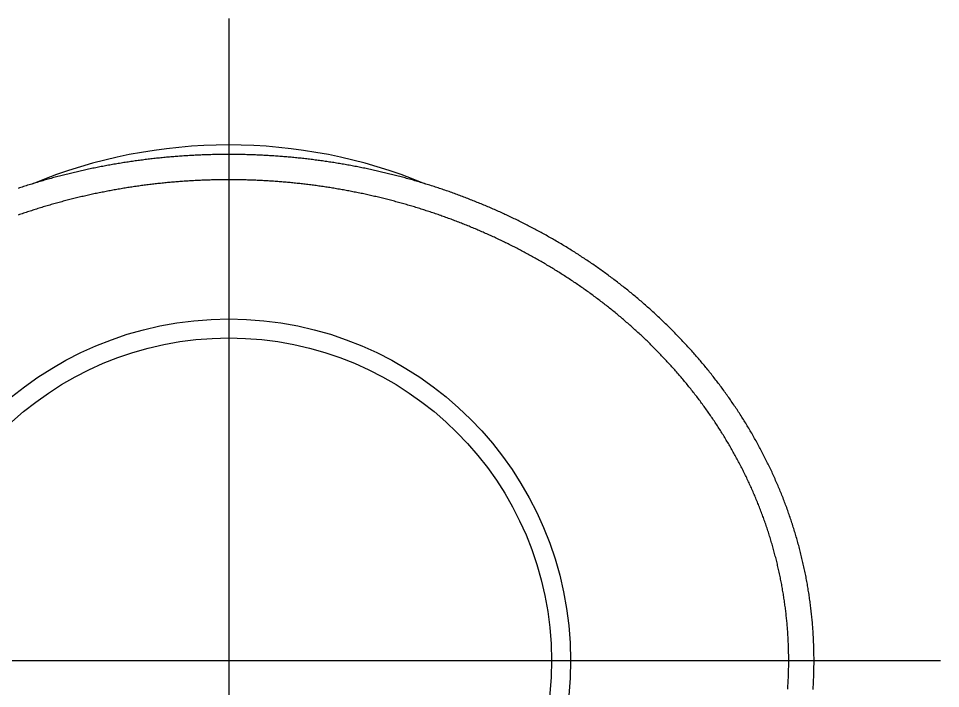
# Model space of a CAD drawing. Extents: x -15.1 to 71, y -18.2 to 60.5.
# Drawn here: x 56.4 to 70.98, y 49.86 to 60.45 of the extents above; entities that cross this region are included whole.
import ezdxf

# ---------------------------------------------------------------- set-up
doc = ezdxf.new("R2010")
doc.units = 0
doc.linetypes.add('CENTER', pattern=[50.8, 31.75, -6.35, 6.35, -6.35])
doc.layers.get('0').update_dxf_attribs({"linetype": 'CONTINUOUS'})
doc.layers.add('CENTER', color=1, linetype='CENTER')

msp = doc.modelspace()

# ---------------------------------------------------------------- linework, layer by layer
at = {"color": 7}
for points in [[(68.9607, 49.8423, 0), (68.9622, 49.8654, 0), (68.9636, 49.8886, 0), (68.965, 49.9118, 0), (68.9662, 49.9349, 0), (68.9674, 49.9581, 0), (68.9685, 49.9813, 0), (68.9696, 50.0045, 0), (68.9705, 50.0276, 0), (68.9714, 50.0508, 0), (68.9722, 50.074, 0), (68.9729, 50.0972, 0), (68.9735, 50.1204, 0), (68.9741, 50.1436, 0), (68.9746, 50.1668, 0), (68.975, 50.1899, 0), (68.9753, 50.2131, 0), (68.9756, 50.2363, 0), (68.9757, 50.2595, 0), (68.9758, 50.2827, 0), (68.9758, 50.3059, 0), (68.9758, 50.3291, 0), (68.9757, 50.3523, 0), (68.9754, 50.3754, 0), (68.9751, 50.3986, 0), (68.9748, 50.4218, 0), (68.9743, 50.445, 0), (68.9738, 50.4682, 0), (68.9732, 50.4913, 0), (68.9725, 50.5145, 0), (68.9718, 50.5377, 0), (68.9709, 50.5609, 0), (68.97, 50.584, 0), (68.969, 50.6072, 0), (68.968, 50.6304, 0), (68.9668, 50.6535, 0), (68.9656, 50.6767, 0), (68.9643, 50.6998, 0), (68.9629, 50.723, 0), (68.9614, 50.7461, 0), (68.9599, 50.7692, 0), (68.9583, 50.7924, 0), (68.9566, 50.8155, 0), (68.9549, 50.8386, 0), (68.953, 50.8618, 0), (68.9511, 50.8849, 0), (68.9491, 50.908, 0), (68.947, 50.9311, 0), (68.9449, 50.9542, 0), (68.9426, 50.9773, 0), (68.9403, 51.0004, 0), (68.938, 51.0234, 0), (68.9355, 51.0465, 0), (68.933, 51.0696, 0), (68.9303, 51.0926, 0), (68.9277, 51.1157, 0), (68.9249, 51.1387, 0), (68.922, 51.1618, 0), (68.9191, 51.1848, 0), (68.9161, 51.2078, 0), (68.913, 51.2308, 0), (68.9099, 51.2538, 0), (68.9067, 51.2768, 0), (68.9033, 51.2998, 0), (68.9, 51.3228, 0), (68.8965, 51.3457, 0), (68.893, 51.3687, 0), (68.8893, 51.3916, 0), (68.8856, 51.4146, 0), (68.8819, 51.4375, 0), (68.878, 51.4604, 0), (68.8741, 51.4833, 0), (68.8701, 51.5062, 0), (68.866, 51.5291, 0), (68.8619, 51.552, 0), (68.8576, 51.5748, 0), (68.8533, 51.5976, 0), (68.849, 51.6205, 0), (68.8445, 51.6433, 0), (68.84, 51.6661, 0), (68.8354, 51.6889, 0), (68.8307, 51.7116, 0), (68.8259, 51.7344, 0), (68.8211, 51.7572, 0), (68.8162, 51.7799, 0), (68.8112, 51.8026, 0), (68.8061, 51.8253, 0), (68.801, 51.848, 0), (68.7958, 51.8706, 0), (68.7905, 51.8933, 0), (68.7851, 51.9159, 0), (68.7797, 51.9385, 0), (68.7742, 51.9611, 0), (68.7686, 51.9837, 0), (68.763, 52.0063, 0), (68.7572, 52.0288, 0), (68.7514, 52.0514, 0), (68.7455, 52.0739, 0), (68.7396, 52.0964, 0), (68.7336, 52.1188, 0), (68.7275, 52.1413, 0), (68.7213, 52.1637, 0), (68.715, 52.1861, 0), (68.7087, 52.2085, 0), (68.7023, 52.2309, 0), (68.6959, 52.2533, 0), (68.6893, 52.2756, 0), (68.6827, 52.2979, 0), (68.676, 52.3202, 0), (68.6693, 52.3425, 0), (68.6624, 52.3647, 0), (68.6555, 52.3869, 0), (68.6486, 52.4092, 0), (68.6415, 52.4313, 0), (68.6344, 52.4535, 0), (68.6272, 52.4756, 0), (68.62, 52.4977, 0), (68.6126, 52.5198, 0), (68.6052, 52.5419, 0), (68.5977, 52.5639, 0), (68.5902, 52.5859, 0), (68.5826, 52.6079, 0), (68.5749, 52.6299, 0), (68.5671, 52.6518, 0), (68.5593, 52.6738, 0), (68.5514, 52.6956, 0), (68.5434, 52.7175, 0), (68.5354, 52.7393, 0), (68.5273, 52.7612, 0), (68.5191, 52.7829, 0), (68.5108, 52.8047, 0), (68.5025, 52.8264, 0), (68.4941, 52.8481, 0), (68.4856, 52.8698, 0), (68.4771, 52.8914, 0), (68.4685, 52.9131, 0), (68.4598, 52.9346, 0), (68.4511, 52.9562, 0), (68.4423, 52.9777, 0), (68.4334, 52.9992, 0), (68.4245, 53.0207, 0), (68.4155, 53.0421, 0), (68.4064, 53.0636, 0), (68.3972, 53.0849, 0), (68.388, 53.1063, 0), (68.3788, 53.1276, 0), (68.3694, 53.1489, 0), (68.36, 53.1702, 0), (68.3505, 53.1914, 0), (68.341, 53.2126, 0), (68.3314, 53.2338, 0), (68.3217, 53.2549, 0), (68.312, 53.276, 0), (68.3022, 53.2971, 0), (68.2923, 53.3181, 0), (68.2824, 53.3391, 0), (68.2724, 53.3601, 0), (68.2623, 53.381, 0), (68.2522, 53.4019, 0), (68.242, 53.4228, 0), (68.2317, 53.4436, 0), (68.2214, 53.4644, 0), (68.211, 53.4852, 0), (68.2006, 53.5059, 0), (68.1901, 53.5266, 0), (68.1795, 53.5473, 0), (68.1689, 53.5679, 0), (68.1582, 53.5885, 0), (68.1474, 53.6091, 0), (68.1366, 53.6296, 0), (68.1257, 53.6501, 0), (68.1148, 53.6705, 0), (68.1038, 53.691, 0), (68.0927, 53.7113, 0), (68.0816, 53.7317, 0), (68.0704, 53.752, 0), (68.0591, 53.7723, 0), (68.0478, 53.7925, 0), (68.0365, 53.8127, 0), (68.025, 53.8328, 0), (68.0135, 53.853, 0), (68.002, 53.873, 0), (67.9904, 53.8931, 0), (67.9787, 53.9131, 0), (67.967, 53.9331, 0), (67.9552, 53.953, 0), (67.9434, 53.9729, 0), (67.9315, 53.9927, 0), (67.9195, 54.0125, 0), (67.9075, 54.0323, 0), (67.8954, 54.052, 0), (67.8833, 54.0717, 0), (67.8711, 54.0913, 0), (67.8589, 54.1109, 0), (67.8466, 54.1305, 0), (67.8342, 54.15, 0), (67.8218, 54.1695, 0), (67.8094, 54.1889, 0), (67.7969, 54.2083, 0), (67.7843, 54.2277, 0), (67.7717, 54.247, 0), (67.759, 54.2663, 0), (67.7462, 54.2855, 0), (67.7334, 54.3047, 0), (67.7206, 54.3239, 0), (67.7077, 54.343, 0), (67.6947, 54.3621, 0), (67.6817, 54.3811, 0), (67.6687, 54.4001, 0), (67.6556, 54.419, 0), (67.6424, 54.4379, 0), (67.6292, 54.4568, 0), (67.6159, 54.4756, 0), (67.6026, 54.4944, 0), (67.5892, 54.5131, 0), (67.5758, 54.5318, 0), (67.5623, 54.5505, 0), (67.5487, 54.5691, 0), (67.5351, 54.5877, 0), (67.5215, 54.6062, 0), (67.5078, 54.6247, 0), (67.4941, 54.6431, 0), (67.4803, 54.6615, 0), (67.4664, 54.6799, 0), (67.4525, 54.6982, 0), (67.4386, 54.7165, 0), (67.4246, 54.7347, 0), (67.4105, 54.7529, 0), (67.3964, 54.7711, 0), (67.3823, 54.7892, 0), (67.3681, 54.8072, 0), (67.3538, 54.8253, 0), (67.3395, 54.8432, 0), (67.3251, 54.8612, 0), (67.3107, 54.8791, 0), (67.2963, 54.8969, 0), (67.2818, 54.9147, 0), (67.2673, 54.9325, 0), (67.2527, 54.9502, 0), (67.238, 54.9679, 0), (67.2233, 54.9855, 0), (67.2086, 55.0031, 0), (67.1938, 55.0207, 0), (67.1789, 55.0382, 0), (67.1641, 55.0556, 0), (67.1491, 55.0731, 0), (67.1341, 55.0904, 0), (67.1191, 55.1078, 0), (67.104, 55.1251, 0), (67.0889, 55.1423, 0), (67.0737, 55.1595, 0), (67.0585, 55.1767, 0), (67.0433, 55.1938, 0), (67.028, 55.2109, 0), (67.0126, 55.2279, 0), (66.9972, 55.2449, 0), (66.9818, 55.2618, 0), (66.9663, 55.2787, 0), (66.9507, 55.2956, 0), (66.9351, 55.3124, 0), (66.9195, 55.3292, 0), (66.9038, 55.3459, 0), (66.8881, 55.3626, 0), (66.8723, 55.3792, 0), (66.8565, 55.3958, 0), (66.8407, 55.4124, 0), (66.8248, 55.4289, 0), (66.8088, 55.4453, 0), (66.7928, 55.4617, 0), (66.7768, 55.4781, 0), (66.7607, 55.4945, 0), (66.7446, 55.5107, 0), (66.7285, 55.527, 0), (66.7122, 55.5432, 0), (66.696, 55.5593, 0), (66.6797, 55.5754, 0), (66.6634, 55.5915, 0), (66.647, 55.6075, 0), (66.6306, 55.6235, 0), (66.6141, 55.6394, 0), (66.5976, 55.6553, 0), (66.581, 55.6712, 0), (66.5644, 55.6869, 0), (66.5478, 55.7027, 0), (66.5311, 55.7184, 0), (66.5144, 55.7341, 0), (66.4977, 55.7497, 0), (66.4809, 55.7653, 0), (66.464, 55.7808, 0), (66.4471, 55.7963, 0), (66.4302, 55.8117, 0), (66.4133, 55.8271, 0), (66.3963, 55.8424, 0), (66.3792, 55.8577, 0), (66.3621, 55.873, 0), (66.345, 55.8882, 0), (66.3278, 55.9034, 0), (66.3106, 55.9185, 0), (66.2934, 55.9336, 0), (66.2761, 55.9486, 0), (66.2588, 55.9636, 0), (66.2414, 55.9785, 0), (66.224, 55.9934, 0), (66.2066, 56.0083, 0), (66.1891, 56.0231, 0), (66.1716, 56.0378, 0), (66.1541, 56.0525, 0), (66.1365, 56.0672, 0), (66.1189, 56.0818, 0), (66.1012, 56.0964, 0), (66.0835, 56.1109, 0), (66.0658, 56.1254, 0), (66.048, 56.1398, 0), (66.0302, 56.1542, 0), (66.0123, 56.1685, 0), (65.9944, 56.1828, 0), (65.9765, 56.1971, 0), (65.9585, 56.2113, 0), (65.9405, 56.2255, 0), (65.9225, 56.2396, 0), (65.9044, 56.2536, 0), (65.8863, 56.2676, 0), (65.8682, 56.2816, 0), (65.85, 56.2955, 0), (65.8318, 56.3094, 0), (65.8136, 56.3232, 0), (65.7953, 56.337, 0), (65.777, 56.3508, 0), (65.7586, 56.3644, 0), (65.7402, 56.3781, 0), (65.7218, 56.3917, 0), (65.7034, 56.4052, 0), (65.6849, 56.4187, 0), (65.6664, 56.4322, 0), (65.6478, 56.4456, 0), (65.6292, 56.459, 0), (65.6106, 56.4723, 0), (65.5919, 56.4855, 0), (65.5733, 56.4988, 0), (65.5545, 56.5119, 0), (65.5358, 56.525, 0), (65.517, 56.5381, 0), (65.4982, 56.5512, 0), (65.4793, 56.5641, 0), (65.4605, 56.5771, 0), (65.4415, 56.59, 0), (65.4226, 56.6028, 0), (65.4036, 56.6156, 0), (65.3846, 56.6283, 0), (65.3656, 56.641, 0), (65.3465, 56.6537, 0), (65.3274, 56.6663, 0), (65.3083, 56.6788, 0), (65.2891, 56.6913, 0), (65.27, 56.7038, 0), (65.2507, 56.7162, 0), (65.2315, 56.7286, 0), (65.2122, 56.7409, 0), (65.1929, 56.7532, 0), (65.1736, 56.7654, 0), (65.1542, 56.7775, 0), (65.1348, 56.7897, 0), (65.1154, 56.8017, 0), (65.096, 56.8138, 0), (65.0765, 56.8257, 0), (65.057, 56.8377, 0), (65.0374, 56.8496, 0), (65.0179, 56.8614, 0), (64.9983, 56.8732, 0), (64.9787, 56.8849, 0), (64.959, 56.8966, 0), (64.9394, 56.9082, 0), (64.9197, 56.9198, 0), (64.8999, 56.9314, 0), (64.8802, 56.9429, 0), (64.8604, 56.9543, 0), (64.8406, 56.9657, 0), (64.8208, 56.9771, 0), (64.8009, 56.9884, 0), (64.7811, 56.9996, 0), (64.7612, 57.0108, 0), (64.7412, 57.022, 0), (64.7213, 57.0331, 0), (64.7013, 57.0442, 0), (64.6813, 57.0552, 0), (64.6613, 57.0661, 0), (64.6412, 57.077, 0), (64.6211, 57.0879, 0), (64.601, 57.0987, 0), (64.5809, 57.1095, 0), (64.5607, 57.1202, 0), (64.5406, 57.1309, 0), (64.5204, 57.1415, 0), (64.5002, 57.152, 0), (64.4799, 57.1626, 0), (64.4597, 57.173, 0), (64.4394, 57.1834, 0), (64.4191, 57.1938, 0), (64.3987, 57.2041, 0), (64.3784, 57.2144, 0), (64.358, 57.2246, 0), (64.3376, 57.2348, 0), (64.3172, 57.2449, 0), (64.2968, 57.255, 0), (64.2763, 57.265, 0), (64.2558, 57.275, 0), (64.2353, 57.285, 0), (64.2148, 57.2948, 0), (64.1942, 57.3047, 0), (64.1737, 57.3145, 0), (64.1531, 57.3242, 0), (64.1325, 57.3339, 0), (64.1119, 57.3435, 0), (64.0912, 57.3531, 0), (64.0705, 57.3626, 0), (64.0499, 57.3721, 0), (64.0291, 57.3816, 0), (64.0084, 57.391, 0), (63.9877, 57.4003, 0), (63.9669, 57.4096, 0), (63.9461, 57.4189, 0), (63.9253, 57.4281, 0), (63.9045, 57.4372, 0), (63.8836, 57.4463, 0), (63.8628, 57.4554, 0), (63.8419, 57.4644, 0), (63.821, 57.4733, 0), (63.8001, 57.4822, 0), (63.7791, 57.4911, 0), (63.7581, 57.4999, 0), (63.7372, 57.5086, 0), (63.7162, 57.5174, 0), (63.6952, 57.526, 0), (63.6741, 57.5346, 0), (63.6531, 57.5432, 0), (63.632, 57.5517, 0), (63.6109, 57.5602, 0), (63.5898, 57.5686, 0), (63.5687, 57.577, 0), (63.5475, 57.5853, 0), (63.5264, 57.5936, 0), (63.5052, 57.6018, 0), (63.484, 57.61, 0), (63.4628, 57.6181, 0), (63.4416, 57.6262, 0), (63.4203, 57.6342, 0), (63.3991, 57.6422, 0), (63.3778, 57.6501, 0), (63.3565, 57.658, 0), (63.3352, 57.6659, 0), (63.3139, 57.6736, 0), (63.2925, 57.6814, 0), (63.2711, 57.6891, 0), (63.2498, 57.6967, 0), (63.2284, 57.7043, 0), (63.207, 57.7119, 0), (63.1855, 57.7194, 0), (63.1641, 57.7268, 0), (63.1427, 57.7342, 0), (63.1212, 57.7416, 0), (63.0997, 57.7489, 0), (63.0782, 57.7561, 0), (63.0567, 57.7633, 0), (63.0351, 57.7705, 0), (63.0136, 57.7776, 0), (62.992, 57.7847, 0), (62.9705, 57.7917, 0), (62.9489, 57.7987, 0), (62.9273, 57.8056, 0), (62.9056, 57.8125, 0), (62.884, 57.8193, 0), (62.8624, 57.8261, 0), (62.8407, 57.8328, 0), (62.819, 57.8395, 0), (62.7973, 57.8461, 0), (62.7756, 57.8527, 0), (62.7539, 57.8592, 0), (62.7322, 57.8657, 0), (62.7104, 57.8721, 0), (62.6887, 57.8785, 0), (62.6669, 57.8849, 0), (62.6451, 57.8912, 0), (62.6233, 57.8974, 0), (62.6015, 57.9036, 0), (62.5797, 57.9098, 0), (62.5578, 57.9159, 0), (62.536, 57.9219, 0), (62.5141, 57.9279, 0), (62.4922, 57.9339, 0), (62.4703, 57.9398, 0), (62.4484, 57.9456, 0), (62.4265, 57.9514, 0), (62.4046, 57.9572, 0), (62.3827, 57.9629, 0), (62.3607, 57.9686, 0), (62.3388, 57.9742, 0), (62.3168, 57.9798, 0), (62.2948, 57.9853, 0), (62.2728, 57.9908, 0), (62.2508, 57.9962, 0), (62.2288, 58.0016, 0), (62.2067, 58.0069, 0), (62.1847, 58.0122, 0), (62.1626, 58.0174, 0), (62.1406, 58.0226, 0), (62.1185, 58.0277, 0), (62.0964, 58.0328, 0), (62.0743, 58.0379, 0), (62.0522, 58.0429, 0), (62.0301, 58.0478, 0), (62.008, 58.0527, 0), (61.9858, 58.0576, 0), (61.9637, 58.0624, 0), (61.9415, 58.0671, 0), (61.9193, 58.0718, 0), (61.8972, 58.0765, 0), (61.875, 58.0811, 0), (61.8528, 58.0857, 0), (61.8306, 58.0902, 0), (61.8083, 58.0946, 0), (61.7861, 58.099, 0), (61.7639, 58.1034, 0), (61.7416, 58.1077, 0), (61.7194, 58.112, 0), (61.6971, 58.1162, 0), (61.6748, 58.1204, 0), (61.6526, 58.1245, 0), (61.6303, 58.1286, 0), (61.608, 58.1326, 0), (61.5857, 58.1366, 0), (61.5634, 58.1406, 0), (61.541, 58.1445, 0), (61.5187, 58.1483, 0), (61.4964, 58.1521, 0), (61.474, 58.1558, 0), (61.4517, 58.1595, 0), (61.4293, 58.1632, 0), (61.4069, 58.1668, 0), (61.3845, 58.1703, 0), (61.3621, 58.1738, 0), (61.3398, 58.1773, 0), (61.3174, 58.1807, 0), (61.2949, 58.1841, 0), (61.2725, 58.1874, 0), (61.2501, 58.1906, 0), (61.2277, 58.1939, 0), (61.2052, 58.197, 0), (61.1828, 58.2001, 0), (61.1603, 58.2032, 0), (61.1379, 58.2062, 0), (61.1154, 58.2092, 0), (61.093, 58.2121, 0), (61.0705, 58.215, 0), (61.048, 58.2179, 0), (61.0255, 58.2206, 0), (61.003, 58.2234, 0), (60.9805, 58.2261, 0), (60.958, 58.2287, 0), (60.9355, 58.2313, 0), (60.913, 58.2338, 0), (60.8905, 58.2363, 0), (60.8679, 58.2388, 0), (60.8454, 58.2412, 0), (60.8229, 58.2435, 0), (60.8003, 58.2458, 0), (60.7778, 58.2481, 0), (60.7552, 58.2503, 0), (60.7327, 58.2525, 0), (60.7101, 58.2546, 0), (60.6876, 58.2566, 0), (60.665, 58.2587, 0), (60.6424, 58.2606, 0), (60.6198, 58.2626, 0), (60.5973, 58.2644, 0), (60.5747, 58.2662, 0), (60.5521, 58.268, 0), (60.5295, 58.2698, 0), (60.5069, 58.2714, 0), (60.4843, 58.2731, 0), (60.4617, 58.2746, 0), (60.4391, 58.2762, 0), (60.4165, 58.2777, 0), (60.3939, 58.2791, 0), (60.3713, 58.2805, 0), (60.3486, 58.2818, 0), (60.326, 58.2831, 0), (60.3034, 58.2844, 0), (60.2808, 58.2856, 0), (60.2581, 58.2867, 0), (60.2355, 58.2878, 0), (60.2129, 58.2889, 0), (60.1902, 58.2899, 0), (60.1676, 58.2909, 0), (60.1449, 58.2918, 0), (60.1223, 58.2926, 0), (60.0997, 58.2935, 0), (60.077, 58.2942, 0), (60.0544, 58.295, 0), (60.0317, 58.2956, 0), (60.0091, 58.2962, 0), (59.9864, 58.2968, 0), (59.9638, 58.2974, 0), (59.9411, 58.2978, 0), (59.9185, 58.2983, 0), (59.8958, 58.2986, 0), (59.8731, 58.299, 0), (59.8505, 58.2993, 0), (59.8278, 58.2995, 0), (59.8052, 58.2997, 0), (59.7825, 58.2999, 0), (59.7599, 58.2999, 0), (59.7372, 58.3, 0), (59.7145, 58.3, 0), (59.6919, 58.2999, 0), (59.6692, 58.2998, 0), (59.6466, 58.2997, 0), (59.6239, 58.2995, 0), (59.6012, 58.2993, 0), (59.5786, 58.299, 0), (59.5559, 58.2986, 0), (59.5333, 58.2983, 0), (59.5106, 58.2978, 0), (59.488, 58.2974, 0), (59.4653, 58.2968, 0), (59.4427, 58.2962, 0), (59.42, 58.2956, 0), (59.3974, 58.295, 0), (59.3747, 58.2942, 0), (59.3521, 58.2935, 0), (59.3294, 58.2926, 0), (59.3068, 58.2918, 0), (59.2841, 58.2909, 0), (59.2615, 58.2899, 0), (59.2389, 58.2889, 0), (59.2162, 58.2878, 0), (59.1936, 58.2867, 0), (59.171, 58.2856, 0), (59.1483, 58.2844, 0), (59.1257, 58.2831, 0), (59.1031, 58.2818, 0), (59.0805, 58.2805, 0), (59.0579, 58.2791, 0), (59.0353, 58.2777, 0), (59.0126, 58.2762, 0), (58.99, 58.2746, 0), (58.9674, 58.2731, 0), (58.9448, 58.2714, 0), (58.9222, 58.2698, 0), (58.8996, 58.268, 0), (58.8771, 58.2662, 0), (58.8545, 58.2644, 0), (58.8319, 58.2626, 0), (58.8093, 58.2606, 0), (58.7867, 58.2587, 0), (58.7642, 58.2566, 0), (58.7416, 58.2546, 0), (58.719, 58.2525, 0), (58.6965, 58.2503, 0), (58.6739, 58.2481, 0), (58.6514, 58.2458, 0), (58.6289, 58.2435, 0), (58.6063, 58.2412, 0), (58.5838, 58.2388, 0), (58.5613, 58.2363, 0), (58.5387, 58.2338, 0), (58.5162, 58.2313, 0), (58.4937, 58.2287, 0), (58.4712, 58.2261, 0), (58.4487, 58.2234, 0), (58.4262, 58.2206, 0), (58.4037, 58.2179, 0), (58.3812, 58.215, 0), (58.3588, 58.2121, 0), (58.3363, 58.2092, 0), (58.3138, 58.2062, 0), (58.2914, 58.2032, 0), (58.2689, 58.2001, 0), (58.2465, 58.197, 0), (58.2241, 58.1939, 0), (58.2016, 58.1906, 0), (58.1792, 58.1874, 0), (58.1568, 58.1841, 0), (58.1344, 58.1807, 0), (58.112, 58.1773, 0), (58.0896, 58.1738, 0), (58.0672, 58.1703, 0), (58.0448, 58.1668, 0), (58.0224, 58.1632, 0), (58.0001, 58.1595, 0), (57.9777, 58.1558, 0), (57.9554, 58.1521, 0), (57.933, 58.1483, 0), (57.9107, 58.1445, 0), (57.8884, 58.1406, 0), (57.8661, 58.1366, 0), (57.8438, 58.1326, 0), (57.8215, 58.1286, 0), (57.7992, 58.1245, 0), (57.7769, 58.1204, 0), (57.7546, 58.1162, 0), (57.7323, 58.112, 0), (57.7101, 58.1077, 0), (57.6878, 58.1034, 0), (57.6656, 58.099, 0), (57.6434, 58.0946, 0), (57.6212, 58.0902, 0), (57.599, 58.0856, 0), (57.5768, 58.0811, 0), (57.5546, 58.0765, 0), (57.5324, 58.0718, 0), (57.5102, 58.0671, 0), (57.4881, 58.0624, 0), (57.4659, 58.0576, 0), (57.4438, 58.0527, 0), (57.4216, 58.0478, 0), (57.3995, 58.0429, 0), (57.3774, 58.0379, 0), (57.3553, 58.0328, 0), (57.3332, 58.0277, 0), (57.3112, 58.0226, 0), (57.2891, 58.0174, 0), (57.267, 58.0122, 0), (57.245, 58.0069, 0), (57.223, 58.0016, 0), (57.2009, 57.9962, 0), (57.1789, 57.9908, 0), (57.1569, 57.9853, 0), (57.135, 57.9798, 0), (57.113, 57.9742, 0), (57.091, 57.9686, 0), (57.0691, 57.9629, 0), (57.0471, 57.9572, 0), (57.0252, 57.9514, 0), (57.0033, 57.9456, 0), (56.9814, 57.9398, 0), (56.9595, 57.9339, 0), (56.9376, 57.9279, 0), (56.9158, 57.9219, 0), (56.8939, 57.9159, 0), (56.8721, 57.9098, 0), (56.8502, 57.9036, 0), (56.8284, 57.8974, 0), (56.8066, 57.8912, 0), (56.7848, 57.8849, 0), (56.7631, 57.8785, 0), (56.7413, 57.8721, 0), (56.7196, 57.8657, 0), (56.6978, 57.8592, 0), (56.6761, 57.8527, 0), (56.6544, 57.8461, 0), (56.6327, 57.8395, 0), (56.611, 57.8328, 0), (56.5894, 57.8261, 0), (56.5677, 57.8193, 0), (56.5461, 57.8125, 0), (56.5245, 57.8056, 0), (56.5029, 57.7987, 0), (56.4813, 57.7917, 0), (56.4597, 57.7847, 0), (56.4381, 57.7776, 0), (56.4166, 57.7705, 0), (56.3951, 57.7633, 0)], [(68.5601, 49.8469, 0), (68.5616, 49.8687, 0), (68.563, 49.8906, 0), (68.5643, 49.9124, 0), (68.5656, 49.9342, 0), (68.5668, 49.956, 0), (68.5679, 49.9779, 0), (68.5689, 49.9997, 0), (68.5699, 50.0216, 0), (68.5708, 50.0434, 0), (68.5716, 50.0652, 0), (68.5724, 50.0871, 0), (68.5731, 50.1089, 0), (68.5737, 50.1308, 0), (68.5742, 50.1526, 0), (68.5747, 50.1745, 0), (68.575, 50.1963, 0), (68.5753, 50.2182, 0), (68.5756, 50.24, 0), (68.5757, 50.2618, 0), (68.5758, 50.2837, 0), (68.5759, 50.3055, 0), (68.5758, 50.3274, 0), (68.5757, 50.3492, 0), (68.5755, 50.3711, 0), (68.5752, 50.3929, 0), (68.5748, 50.4148, 0), (68.5744, 50.4366, 0), (68.5739, 50.4584, 0), (68.5734, 50.4803, 0), (68.5727, 50.5021, 0), (68.572, 50.524, 0), (68.5712, 50.5458, 0), (68.5704, 50.5676, 0), (68.5694, 50.5894, 0), (68.5684, 50.6113, 0), (68.5673, 50.6331, 0), (68.5662, 50.6549, 0), (68.565, 50.6767, 0), (68.5637, 50.6985, 0), (68.5623, 50.7203, 0), (68.5608, 50.7421, 0), (68.5593, 50.7639, 0), (68.5577, 50.7857, 0), (68.5561, 50.8075, 0), (68.5543, 50.8293, 0), (68.5525, 50.8511, 0), (68.5506, 50.8729, 0), (68.5487, 50.8946, 0), (68.5467, 50.9164, 0), (68.5446, 50.9382, 0), (68.5424, 50.9599, 0), (68.5401, 50.9817, 0), (68.5378, 51.0034, 0), (68.5354, 51.0251, 0), (68.533, 51.0469, 0), (68.5304, 51.0686, 0), (68.5278, 51.0903, 0), (68.5251, 51.112, 0), (68.5224, 51.1337, 0), (68.5196, 51.1554, 0), (68.5167, 51.1771, 0), (68.5137, 51.1988, 0), (68.5106, 51.2205, 0), (68.5075, 51.2421, 0), (68.5043, 51.2638, 0), (68.5011, 51.2855, 0), (68.4977, 51.3071, 0), (68.4943, 51.3287, 0), (68.4908, 51.3504, 0), (68.4873, 51.372, 0), (68.4837, 51.3936, 0), (68.48, 51.4152, 0), (68.4762, 51.4367, 0), (68.4723, 51.4583, 0), (68.4684, 51.4799, 0), (68.4644, 51.5014, 0), (68.4604, 51.523, 0), (68.4563, 51.5445, 0), (68.452, 51.566, 0), (68.4478, 51.5875, 0), (68.4434, 51.609, 0), (68.439, 51.6305, 0), (68.4345, 51.6519, 0), (68.43, 51.6734, 0), (68.4253, 51.6948, 0), (68.4206, 51.7162, 0), (68.4159, 51.7376, 0), (68.411, 51.759, 0), (68.4061, 51.7804, 0), (68.4011, 51.8018, 0), (68.3961, 51.8231, 0), (68.3909, 51.8445, 0), (68.3857, 51.8658, 0), (68.3805, 51.8871, 0), (68.3751, 51.9084, 0), (68.3697, 51.9297, 0), (68.3642, 51.9509, 0), (68.3587, 51.9722, 0), (68.3531, 51.9934, 0), (68.3474, 52.0146, 0), (68.3416, 52.0358, 0), (68.3358, 52.057, 0), (68.3299, 52.0781, 0), (68.324, 52.0992, 0), (68.3179, 52.1204, 0), (68.3118, 52.1415, 0), (68.3056, 52.1625, 0), (68.2994, 52.1836, 0), (68.2931, 52.2046, 0), (68.2867, 52.2257, 0), (68.2803, 52.2467, 0), (68.2737, 52.2677, 0), (68.2672, 52.2886, 0), (68.2605, 52.3096, 0), (68.2538, 52.3305, 0), (68.247, 52.3514, 0), (68.2401, 52.3723, 0), (68.2332, 52.3931, 0), (68.2262, 52.414, 0), (68.2192, 52.4348, 0), (68.212, 52.4556, 0), (68.2048, 52.4763, 0), (68.1976, 52.4971, 0), (68.1902, 52.5178, 0), (68.1828, 52.5385, 0), (68.1754, 52.5592, 0), (68.1678, 52.5798, 0), (68.1602, 52.6005, 0), (68.1526, 52.6211, 0), (68.1448, 52.6417, 0), (68.137, 52.6622, 0), (68.1292, 52.6828, 0), (68.1212, 52.7033, 0), (68.1133, 52.7237, 0), (68.1052, 52.7442, 0), (68.0971, 52.7646, 0), (68.0889, 52.785, 0), (68.0806, 52.8054, 0), (68.0723, 52.8258, 0), (68.0639, 52.8461, 0), (68.0554, 52.8664, 0), (68.0469, 52.8867, 0), (68.0383, 52.9069, 0), (68.0297, 52.9271, 0), (68.021, 52.9473, 0), (68.0122, 52.9675, 0), (68.0034, 52.9876, 0), (67.9945, 53.0077, 0), (67.9855, 53.0278, 0), (67.9765, 53.0478, 0), (67.9674, 53.0679, 0), (67.9582, 53.0879, 0), (67.949, 53.1078, 0), (67.9398, 53.1278, 0), (67.9304, 53.1477, 0), (67.921, 53.1675, 0), (67.9116, 53.1874, 0), (67.902, 53.2072, 0), (67.8925, 53.227, 0), (67.8828, 53.2467, 0), (67.8731, 53.2664, 0), (67.8633, 53.2861, 0), (67.8535, 53.3058, 0), (67.8436, 53.3254, 0), (67.8337, 53.345, 0), (67.8237, 53.3646, 0), (67.8136, 53.3841, 0), (67.8035, 53.4036, 0), (67.7933, 53.4231, 0), (67.7831, 53.4425, 0), (67.7727, 53.4619, 0), (67.7624, 53.4813, 0), (67.752, 53.5006, 0), (67.7415, 53.5199, 0), (67.7309, 53.5392, 0), (67.7204, 53.5584, 0), (67.7097, 53.5776, 0), (67.699, 53.5968, 0), (67.6882, 53.6159, 0), (67.6774, 53.635, 0), (67.6665, 53.6541, 0), (67.6556, 53.6731, 0), (67.6446, 53.6921, 0), (67.6335, 53.711, 0), (67.6224, 53.73, 0), (67.6112, 53.7488, 0), (67.6, 53.7677, 0), (67.5887, 53.7865, 0), (67.5774, 53.8053, 0), (67.566, 53.824, 0), (67.5546, 53.8427, 0), (67.5431, 53.8614, 0), (67.5315, 53.88, 0), (67.5199, 53.8986, 0), (67.5083, 53.9171, 0), (67.4965, 53.9357, 0), (67.4848, 53.9541, 0), (67.473, 53.9726, 0), (67.4611, 53.991, 0), (67.4492, 54.0093, 0), (67.4372, 54.0277, 0), (67.4251, 54.0459, 0), (67.4131, 54.0642, 0), (67.4009, 54.0824, 0), (67.3887, 54.1006, 0), (67.3765, 54.1187, 0), (67.3642, 54.1368, 0), (67.3519, 54.1549, 0), (67.3395, 54.1729, 0), (67.327, 54.1909, 0), (67.3145, 54.2088, 0), (67.302, 54.2267, 0), (67.2894, 54.2446, 0), (67.2767, 54.2624, 0), (67.264, 54.2802, 0), (67.2512, 54.298, 0), (67.2384, 54.3157, 0), (67.2256, 54.3333, 0), (67.2127, 54.351, 0), (67.1997, 54.3686, 0), (67.1867, 54.3861, 0), (67.1737, 54.4036, 0), (67.1606, 54.4211, 0), (67.1474, 54.4386, 0), (67.1342, 54.456, 0), (67.1209, 54.4733, 0), (67.1076, 54.4907, 0), (67.0943, 54.5079, 0), (67.0809, 54.5252, 0), (67.0674, 54.5424, 0), (67.0539, 54.5596, 0), (67.0404, 54.5767, 0), (67.0268, 54.5938, 0), (67.0132, 54.6108, 0), (66.9995, 54.6278, 0), (66.9857, 54.6448, 0), (66.972, 54.6617, 0), (66.9581, 54.6786, 0), (66.9443, 54.6955, 0), (66.9303, 54.7123, 0), (66.9164, 54.7291, 0), (66.9023, 54.7458, 0), (66.8883, 54.7625, 0), (66.8742, 54.7791, 0), (66.86, 54.7957, 0), (66.8458, 54.8123, 0), (66.8315, 54.8288, 0), (66.8172, 54.8453, 0), (66.8029, 54.8618, 0), (66.7885, 54.8782, 0), (66.7741, 54.8946, 0), (66.7596, 54.9109, 0), (66.7451, 54.9272, 0), (66.7305, 54.9434, 0), (66.7159, 54.9596, 0), (66.7012, 54.9758, 0), (66.6865, 54.9919, 0), (66.6718, 55.008, 0), (66.657, 55.0241, 0), (66.6422, 55.0401, 0), (66.6273, 55.056, 0), (66.6124, 55.072, 0), (66.5974, 55.0878, 0), (66.5824, 55.1037, 0), (66.5673, 55.1195, 0), (66.5522, 55.1353, 0), (66.5371, 55.151, 0), (66.5219, 55.1667, 0), (66.5067, 55.1823, 0), (66.4914, 55.1979, 0), (66.4761, 55.2134, 0), (66.4607, 55.229, 0), (66.4453, 55.2444, 0), (66.4299, 55.2599, 0), (66.4144, 55.2753, 0), (66.3989, 55.2906, 0), (66.3833, 55.3059, 0), (66.3677, 55.3212, 0), (66.352, 55.3364, 0), (66.3363, 55.3516, 0), (66.3206, 55.3667, 0), (66.3048, 55.3818, 0), (66.289, 55.3969, 0), (66.2732, 55.4119, 0), (66.2573, 55.4269, 0), (66.2413, 55.4418, 0), (66.2253, 55.4567, 0), (66.2093, 55.4715, 0), (66.1933, 55.4864, 0), (66.1772, 55.5011, 0), (66.161, 55.5158, 0), (66.1449, 55.5305, 0), (66.1286, 55.5452, 0), (66.1124, 55.5598, 0), (66.0961, 55.5743, 0), (66.0798, 55.5888, 0), (66.0634, 55.6033, 0), (66.047, 55.6177, 0), (66.0305, 55.6321, 0), (66.014, 55.6464, 0), (65.9975, 55.6607, 0), (65.9809, 55.675, 0), (65.9643, 55.6892, 0), (65.9477, 55.7034, 0), (65.931, 55.7175, 0), (65.9143, 55.7316, 0), (65.8975, 55.7456, 0), (65.8808, 55.7596, 0), (65.8639, 55.7736, 0), (65.8471, 55.7875, 0), (65.8302, 55.8014, 0), (65.8132, 55.8152, 0), (65.7962, 55.829, 0), (65.7792, 55.8427, 0), (65.7622, 55.8564, 0), (65.7451, 55.87, 0), (65.728, 55.8837, 0), (65.7108, 55.8972, 0), (65.6936, 55.9107, 0), (65.6764, 55.9242, 0), (65.6592, 55.9376, 0), (65.6419, 55.951, 0), (65.6245, 55.9644, 0), (65.6072, 55.9777, 0), (65.5898, 55.9909, 0), (65.5723, 56.0042, 0), (65.5549, 56.0173, 0), (65.5374, 56.0305, 0), (65.5198, 56.0435, 0), (65.5023, 56.0566, 0), (65.4847, 56.0696, 0), (65.467, 56.0825, 0), (65.4493, 56.0954, 0), (65.4316, 56.1083, 0), (65.4139, 56.1211, 0), (65.3961, 56.1339, 0), (65.3783, 56.1466, 0), (65.3605, 56.1593, 0), (65.3426, 56.1719, 0), (65.3247, 56.1845, 0), (65.3068, 56.1971, 0), (65.2888, 56.2096, 0), (65.2709, 56.222, 0), (65.2528, 56.2344, 0), (65.2348, 56.2468, 0), (65.2167, 56.2591, 0), (65.1986, 56.2714, 0), (65.1804, 56.2837, 0), (65.1622, 56.2958, 0), (65.144, 56.308, 0), (65.1258, 56.3201, 0), (65.1075, 56.3322, 0), (65.0892, 56.3442, 0), (65.0709, 56.3561, 0), (65.0525, 56.3681, 0), (65.0341, 56.3799, 0), (65.0157, 56.3918, 0), (64.9973, 56.4035, 0), (64.9788, 56.4153, 0), (64.9603, 56.427, 0), (64.9418, 56.4386, 0), (64.9232, 56.4502, 0), (64.9046, 56.4618, 0), (64.886, 56.4733, 0), (64.8674, 56.4848, 0), (64.8487, 56.4962, 0), (64.83, 56.5076, 0), (64.8113, 56.5189, 0), (64.7925, 56.5302, 0), (64.7737, 56.5414, 0), (64.7549, 56.5526, 0), (64.7361, 56.5638, 0), (64.7172, 56.5749, 0), (64.6983, 56.5859, 0), (64.6794, 56.5969, 0), (64.6605, 56.6079, 0), (64.6415, 56.6188, 0), (64.6225, 56.6297, 0), (64.6035, 56.6405, 0), (64.5845, 56.6513, 0), (64.5654, 56.662, 0), (64.5463, 56.6727, 0), (64.5272, 56.6833, 0), (64.508, 56.6939, 0), (64.4889, 56.7045, 0), (64.4697, 56.715, 0), (64.4505, 56.7254, 0), (64.4312, 56.7358, 0), (64.412, 56.7462, 0), (64.3927, 56.7565, 0), (64.3734, 56.7668, 0), (64.354, 56.777, 0), (64.3347, 56.7872, 0), (64.3153, 56.7973, 0), (64.2959, 56.8074, 0), (64.2765, 56.8174, 0), (64.257, 56.8274, 0), (64.2376, 56.8374, 0), (64.2181, 56.8473, 0), (64.1986, 56.8571, 0), (64.179, 56.8669, 0), (64.1595, 56.8767, 0), (64.1399, 56.8864, 0), (64.1203, 56.896, 0), (64.1007, 56.9057, 0), (64.081, 56.9152, 0), (64.0614, 56.9248, 0), (64.0417, 56.9342, 0), (64.022, 56.9437, 0), (64.0023, 56.953, 0), (63.9825, 56.9624, 0), (63.9628, 56.9717, 0), (63.943, 56.9809, 0), (63.9232, 56.9901, 0), (63.9033, 56.9993, 0), (63.8835, 57.0084, 0), (63.8636, 57.0174, 0), (63.8437, 57.0264, 0), (63.8238, 57.0354, 0), (63.8039, 57.0443, 0), (63.784, 57.0532, 0), (63.764, 57.062, 0), (63.744, 57.0708, 0), (63.724, 57.0795, 0), (63.704, 57.0882, 0), (63.6839, 57.0969, 0), (63.6639, 57.1054, 0), (63.6438, 57.114, 0), (63.6237, 57.1225, 0), (63.6036, 57.131, 0), (63.5835, 57.1394, 0), (63.5633, 57.1477, 0), (63.5431, 57.156, 0), (63.5229, 57.1643, 0), (63.5027, 57.1725, 0), (63.4825, 57.1807, 0), (63.4623, 57.1888, 0), (63.442, 57.1969, 0), (63.4217, 57.2049, 0), (63.4014, 57.2129, 0), (63.3811, 57.2209, 0), (63.3608, 57.2288, 0), (63.3404, 57.2366, 0), (63.3201, 57.2444, 0), (63.2997, 57.2522, 0), (63.2793, 57.2599, 0), (63.2589, 57.2676, 0), (63.2384, 57.2752, 0), (63.218, 57.2828, 0), (63.1975, 57.2903, 0), (63.177, 57.2978, 0), (63.1565, 57.3052, 0), (63.136, 57.3126, 0), (63.1155, 57.3199, 0), (63.095, 57.3272, 0), (63.0744, 57.3345, 0), (63.0538, 57.3417, 0), (63.0332, 57.3488, 0), (63.0126, 57.356, 0), (62.992, 57.363, 0), (62.9713, 57.37, 0), (62.9507, 57.377, 0), (62.93, 57.3839, 0), (62.9093, 57.3908, 0), (62.8886, 57.3976, 0), (62.8679, 57.4044, 0), (62.8472, 57.4112, 0), (62.8264, 57.4179, 0), (62.8057, 57.4245, 0), (62.7849, 57.4311, 0), (62.7641, 57.4377, 0), (62.7433, 57.4442, 0), (62.7225, 57.4506, 0), (62.7017, 57.4571, 0), (62.6808, 57.4634, 0), (62.66, 57.4698, 0), (62.6391, 57.476, 0), (62.6182, 57.4823, 0), (62.5973, 57.4885, 0), (62.5764, 57.4946, 0), (62.5555, 57.5007, 0), (62.5345, 57.5067, 0), (62.5136, 57.5127, 0), (62.4926, 57.5187, 0), (62.4716, 57.5246, 0), (62.4506, 57.5305, 0), (62.4296, 57.5363, 0), (62.4086, 57.5421, 0), (62.3876, 57.5478, 0), (62.3665, 57.5535, 0), (62.3455, 57.5591, 0), (62.3244, 57.5647, 0), (62.3033, 57.5702, 0), (62.2823, 57.5757, 0), (62.2612, 57.5812, 0), (62.24, 57.5866, 0), (62.2189, 57.5919, 0), (62.1978, 57.5972, 0), (62.1766, 57.6025, 0), (62.1555, 57.6077, 0), (62.1343, 57.6129, 0), (62.1131, 57.618, 0), (62.0919, 57.6231, 0), (62.0707, 57.6281, 0), (62.0495, 57.6331, 0), (62.0283, 57.6381, 0), (62.007, 57.643, 0), (61.9858, 57.6478, 0), (61.9645, 57.6526, 0), (61.9432, 57.6574, 0), (61.9219, 57.6621, 0), (61.9007, 57.6667, 0), (61.8794, 57.6714, 0), (61.858, 57.6759, 0), (61.8367, 57.6804, 0), (61.8154, 57.6849, 0), (61.794, 57.6894, 0), (61.7727, 57.6937, 0), (61.7513, 57.6981, 0), (61.73, 57.7024, 0), (61.7086, 57.7066, 0), (61.6872, 57.7108, 0), (61.6658, 57.715, 0), (61.6444, 57.7191, 0), (61.623, 57.7232, 0), (61.6015, 57.7272, 0), (61.5801, 57.7312, 0), (61.5587, 57.7351, 0), (61.5372, 57.739, 0), (61.5158, 57.7428, 0), (61.4943, 57.7466, 0), (61.4728, 57.7503, 0), (61.4513, 57.754, 0), (61.4298, 57.7577, 0), (61.4083, 57.7613, 0), (61.3868, 57.7648, 0), (61.3653, 57.7683, 0), (61.3438, 57.7718, 0), (61.3223, 57.7752, 0), (61.3007, 57.7786, 0), (61.2792, 57.7819, 0), (61.2576, 57.7852, 0), (61.236, 57.7884, 0), (61.2145, 57.7916, 0), (61.1929, 57.7948, 0), (61.1713, 57.7978, 0), (61.1497, 57.8009, 0), (61.1281, 57.8039, 0), (61.1065, 57.8069, 0), (61.0849, 57.8098, 0), (61.0633, 57.8126, 0), (61.0417, 57.8154, 0), (61.0201, 57.8182, 0), (60.9984, 57.8209, 0), (60.9768, 57.8236, 0), (60.9551, 57.8263, 0), (60.9335, 57.8288, 0), (60.9118, 57.8314, 0), (60.8902, 57.8339, 0), (60.8685, 57.8363, 0), (60.8468, 57.8387, 0), (60.8252, 57.8411, 0), (60.8035, 57.8434, 0), (60.7818, 57.8457, 0), (60.7601, 57.8479, 0), (60.7384, 57.85, 0), (60.7167, 57.8522, 0), (60.695, 57.8542, 0), (60.6733, 57.8563, 0), (60.6515, 57.8583, 0), (60.6298, 57.8602, 0), (60.6081, 57.8621, 0), (60.5864, 57.864, 0), (60.5646, 57.8658, 0), (60.5429, 57.8675, 0), (60.5212, 57.8692, 0), (60.4994, 57.8709, 0), (60.4777, 57.8725, 0), (60.4559, 57.8741, 0), (60.4342, 57.8756, 0), (60.4124, 57.8771, 0), (60.3906, 57.8785, 0), (60.3689, 57.8799, 0), (60.3471, 57.8812, 0), (60.3253, 57.8825, 0), (60.3036, 57.8838, 0), (60.2818, 57.885, 0), (60.26, 57.8861, 0), (60.2382, 57.8872, 0), (60.2164, 57.8883, 0), (60.1946, 57.8893, 0), (60.1729, 57.8903, 0), (60.1511, 57.8912, 0), (60.1293, 57.8921, 0), (60.1075, 57.8929, 0), (60.0857, 57.8937, 0), (60.0639, 57.8944, 0), (60.0421, 57.8951, 0), (60.0203, 57.8958, 0), (59.9985, 57.8964, 0), (59.9767, 57.8969, 0), (59.9549, 57.8975, 0), (59.9331, 57.8979, 0), (59.9113, 57.8983, 0), (59.8894, 57.8987, 0), (59.8676, 57.899, 0), (59.8458, 57.8993, 0), (59.824, 57.8995, 0), (59.8022, 57.8997, 0), (59.7804, 57.8999, 0), (59.7586, 57.8999, 0), (59.7368, 57.9, 0), (59.715, 57.9, 0), (59.6931, 57.8999, 0), (59.6713, 57.8999, 0), (59.6495, 57.8997, 0), (59.6277, 57.8995, 0), (59.6059, 57.8993, 0), (59.5841, 57.899, 0), (59.5623, 57.8987, 0), (59.5405, 57.8983, 0), (59.5187, 57.8979, 0), (59.4969, 57.8975, 0), (59.4751, 57.8969, 0), (59.4533, 57.8964, 0), (59.4315, 57.8958, 0), (59.4097, 57.8951, 0), (59.3879, 57.8944, 0), (59.3661, 57.8937, 0), (59.3443, 57.8929, 0), (59.3225, 57.8921, 0), (59.3007, 57.8912, 0), (59.2789, 57.8903, 0), (59.2571, 57.8893, 0), (59.2353, 57.8883, 0), (59.2135, 57.8872, 0), (59.1917, 57.8861, 0), (59.17, 57.885, 0), (59.1482, 57.8838, 0), (59.1264, 57.8825, 0), (59.1046, 57.8812, 0), (59.0829, 57.8799, 0), (59.0611, 57.8785, 0), (59.0393, 57.8771, 0), (59.0176, 57.8756, 0), (58.9958, 57.8741, 0), (58.9741, 57.8725, 0), (58.9523, 57.8709, 0), (58.9306, 57.8692, 0), (58.9088, 57.8675, 0), (58.8871, 57.8658, 0), (58.8654, 57.864, 0), (58.8436, 57.8621, 0), (58.8219, 57.8602, 0), (58.8002, 57.8583, 0), (58.7785, 57.8563, 0), (58.7568, 57.8542, 0), (58.735, 57.8522, 0), (58.7133, 57.85, 0), (58.6916, 57.8479, 0), (58.67, 57.8457, 0), (58.6483, 57.8434, 0), (58.6266, 57.8411, 0), (58.6049, 57.8387, 0), (58.5832, 57.8363, 0), (58.5616, 57.8339, 0), (58.5399, 57.8314, 0), (58.5182, 57.8288, 0), (58.4966, 57.8263, 0), (58.4749, 57.8236, 0), (58.4533, 57.8209, 0), (58.4317, 57.8182, 0), (58.41, 57.8154, 0), (58.3884, 57.8126, 0), (58.3668, 57.8098, 0), (58.3452, 57.8069, 0), (58.3236, 57.8039, 0), (58.302, 57.8009, 0), (58.2804, 57.7978, 0), (58.2588, 57.7948, 0), (58.2373, 57.7916, 0), (58.2157, 57.7884, 0), (58.1941, 57.7852, 0), (58.1726, 57.7819, 0), (58.151, 57.7786, 0), (58.1295, 57.7752, 0), (58.108, 57.7718, 0), (58.0864, 57.7683, 0), (58.0649, 57.7648, 0), (58.0434, 57.7613, 0), (58.0219, 57.7577, 0), (58.0004, 57.754, 0), (57.9789, 57.7503, 0), (57.9574, 57.7466, 0), (57.936, 57.7428, 0), (57.9145, 57.739, 0), (57.8931, 57.7351, 0), (57.8716, 57.7312, 0), (57.8502, 57.7272, 0), (57.8288, 57.7232, 0), (57.8073, 57.7191, 0), (57.7859, 57.715, 0), (57.7645, 57.7108, 0), (57.7432, 57.7066, 0), (57.7218, 57.7024, 0), (57.7004, 57.6981, 0), (57.679, 57.6937, 0), (57.6577, 57.6894, 0), (57.6363, 57.6849, 0), (57.615, 57.6804, 0), (57.5937, 57.6759, 0), (57.5724, 57.6714, 0), (57.5511, 57.6667, 0), (57.5298, 57.6621, 0), (57.5085, 57.6574, 0), (57.4872, 57.6526, 0), (57.466, 57.6478, 0), (57.4447, 57.643, 0), (57.4235, 57.6381, 0), (57.4023, 57.6331, 0), (57.381, 57.6281, 0), (57.3598, 57.6231, 0), (57.3386, 57.618, 0), (57.3174, 57.6129, 0), (57.2963, 57.6077, 0), (57.2751, 57.6025, 0), (57.254, 57.5972, 0), (57.2328, 57.5919, 0), (57.2117, 57.5866, 0), (57.1906, 57.5812, 0), (57.1695, 57.5757, 0), (57.1484, 57.5702, 0), (57.1273, 57.5647, 0), (57.1062, 57.5591, 0), (57.0852, 57.5535, 0), (57.0641, 57.5478, 0), (57.0431, 57.5421, 0), (57.0221, 57.5363, 0), (57.0011, 57.5305, 0), (56.9801, 57.5246, 0), (56.9591, 57.5187, 0), (56.9382, 57.5128, 0), (56.9172, 57.5067, 0), (56.8963, 57.5007, 0), (56.8753, 57.4946, 0), (56.8544, 57.4885, 0), (56.8335, 57.4823, 0), (56.8126, 57.476, 0), (56.7918, 57.4698, 0), (56.7709, 57.4634, 0), (56.7501, 57.4571, 0), (56.7292, 57.4507, 0), (56.7084, 57.4442, 0), (56.6876, 57.4377, 0), (56.6668, 57.4311, 0), (56.646, 57.4245, 0), (56.6253, 57.4179, 0), (56.6045, 57.4112, 0), (56.5838, 57.4044, 0), (56.5631, 57.3976, 0), (56.5424, 57.3908, 0), (56.5217, 57.3839, 0), (56.501, 57.377, 0), (56.4804, 57.37, 0), (56.4598, 57.363, 0), (56.4391, 57.356, 0), (56.4185, 57.3488, 0), (56.3979, 57.3417, 0)]]:
    msp.add_polyline3d(points, dxfattribs=at)
at = {"color": 7, "linetype": 'CONTINUOUS'}
for radius in [5.4, 5.1]:
    msp.add_circle((59.725867, 50.3), radius, dxfattribs=at)
msp.add_arc((59.725867, 50.3), 8.15, 67.6401299, 112.3598701, dxfattribs=at)
at = {"layer": 'CENTER', "color": 1, "linetype": 'CENTER'}
for p, q in [((59.725867, 60.45), (59.725867, -2)), ((48.475862, 50.3), (70.975852, 50.3))]:
    msp.add_line(p, q, dxfattribs=at)

doc.saveas('drawing.dxf')
